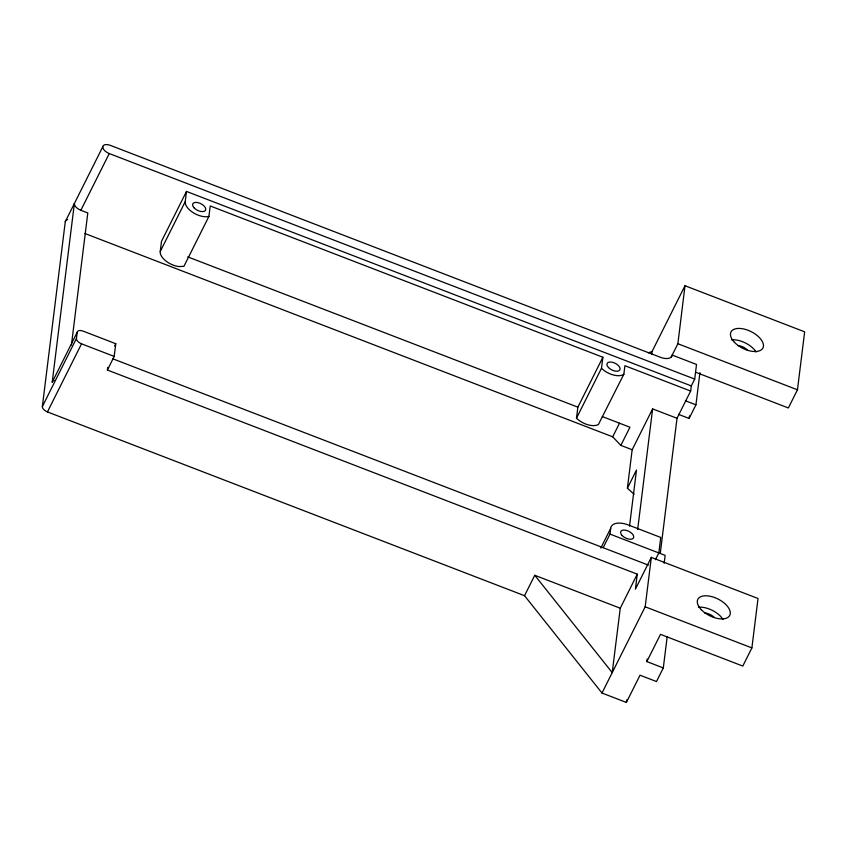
<?xml version="1.0" encoding="UTF-8"?>
<svg xmlns="http://www.w3.org/2000/svg" width="847" height="847" viewBox="0 0 847 847"><rect width="100%" height="100%" fill="white"/><g stroke="black" fill="none" stroke-linecap="round" stroke-linejoin="round"><path stroke-width="1.27" d="M651.724 354.131L652.042 351.547L685.001 285.735L804.65 331.833L797.461 389.8L788.366 407.958L695.556 372.204M671.036 357.402L677.875 343.734L685.001 285.735M667.182 636.722L663.307 667.934L656.489 681.549L640.025 675.207L626.388 702.438L601.995 693.037L524.537 595.706L47.443 411.917A5.95 3.113 26.6 0 1 42.35 406.581L65.283 221.66L102.783 146.764A7.581 3.96 26.6 0 1 110.279 145.356L660.416 357.296A11.911 6.225 26.6 0 0 672.19 355.084L696.52 364.454L694.709 379.096L691.3 385.904L690.654 391.049L677.018 418.291L660.279 553.282M663.307 667.934L646.843 661.592L660.48 634.35L742.798 666.07L751.892 647.913L758.023 598.501L651.311 557.39L635.398 589.163L637.262 574.16L107.389 370.033L114.207 356.418L115.774 343.713L83.112 331.124A5.95 3.113 26.6 0 0 77.225 332.225L52.218 382.156L74.377 203.502A7.581 3.96 26.6 0 0 80.846 210.289L87.802 212.957L71.423 345.068M42.35 406.581L76.442 338.493L77.225 332.225M107.389 370.033L107.696 367.492M690.654 391.049L624.917 365.724L623.868 374.183L598.437 424.453A15.119 7.898 26.6 0 1 576.479 418.217L601.476 368.297L602.884 357.243L210.225 205.969L208.923 216.409L183.926 266.339L178.833 266.572A15.119 7.898 26.6 0 1 160.221 251.559L161.491 241.353L186.488 191.433L691.3 385.904M160.221 251.559L185.228 201.628L186.488 191.433M603.17 547.702L609.988 534.097L610.708 528.295A17.861 9.328 26.6 0 1 628.368 524.981L660.745 537.453L658.828 552.911L655.419 559.719M634.096 494.246L627.394 488.211L632.169 449.736L652.624 408.889L677.018 418.291M629.533 526.178L636.489 470.053L627.394 488.211M637.262 574.16L620.258 608.22L612.222 672.613L534.764 575.282L524.537 595.706M637.675 529.47L652.624 408.889M626.388 702.438L626.716 699.813M601.995 693.037L645.181 606.801L651.311 557.39M646.843 661.592L647.172 658.987M664.175 563.244L665.149 555.388L609.988 534.097M678.532 414.374L689.119 418.45L689.437 415.877M689.119 418.45L695.938 404.834L699.929 372.627M576.479 418.217L577.876 407.163L602.884 357.243M80.846 210.289L109.263 153.551A7.581 3.96 26.6 0 1 102.783 146.764M47.443 411.917L81.534 343.829A5.95 3.113 26.6 0 1 76.442 338.493M114.641 345.978L115.774 343.713M632.169 449.736L620.851 445.374L612.688 436.819L619.506 423.204M620.851 445.374L629.946 427.227L602.312 416.576M600.83 548.041L610.708 528.295M623.868 374.183L623.445 374.533A15.119 7.898 26.6 0 1 601.476 368.297M648.283 352.818L652.042 351.547M208.923 216.409L207.864 216.652A15.119 7.898 26.6 0 1 192.64 212.332A15.119 7.898 26.6 0 1 185.228 201.628M677.875 343.734L797.461 389.8M109.263 153.551L694.709 379.096M685.35 400.758L695.938 404.834M187.685 256.853L577.876 407.163M84.88 233.486L612.688 436.819M81.534 343.829L114.207 356.418M112.662 358.747L648.347 565.118M645.181 606.801L751.892 647.913M534.764 575.282L620.258 608.22M65.283 221.66A7.581 3.96 26.6 0 1 67.686 219.542M52.218 382.156A5.95 3.113 26.6 0 1 52.514 381.394M53.149 380.832A5.95 3.113 26.6 0 1 54.113 380.504M698.447 607.214A17.861 9.328 26.6 0 1 722.978 619.358M704.524 612.932A8.925 4.669 26.6 0 1 714.36 617.527M731.607 339.848A17.861 9.328 26.6 0 1 756.127 351.981M737.673 345.555A8.925 4.669 26.6 0 1 747.52 350.15M622.174 535.579A7.147 3.737 26.6 0 0 633.408 538.089A7.147 3.737 26.6 0 0 625.933 530.254A7.147 3.737 26.6 0 0 622.174 535.579M608.517 367.566A7.147 3.737 26.6 0 0 619.75 370.075A7.147 3.737 26.6 0 0 612.265 362.23A7.147 3.737 26.6 0 0 608.517 367.566M194.175 207.939A7.147 3.737 26.6 0 0 205.408 210.448A7.147 3.737 26.6 0 0 197.923 202.613A7.147 3.737 26.6 0 0 194.175 207.939M701.305 609.692A17.861 9.328 26.6 0 0 729.394 615.981A17.861 9.328 26.6 0 0 710.697 596.373A17.861 9.328 26.6 0 0 701.305 609.692M734.465 342.326A17.861 9.328 26.6 0 0 762.554 348.604A17.861 9.328 26.6 0 0 743.857 329.007A17.861 9.328 26.6 0 0 734.465 342.326"/></g></svg>
